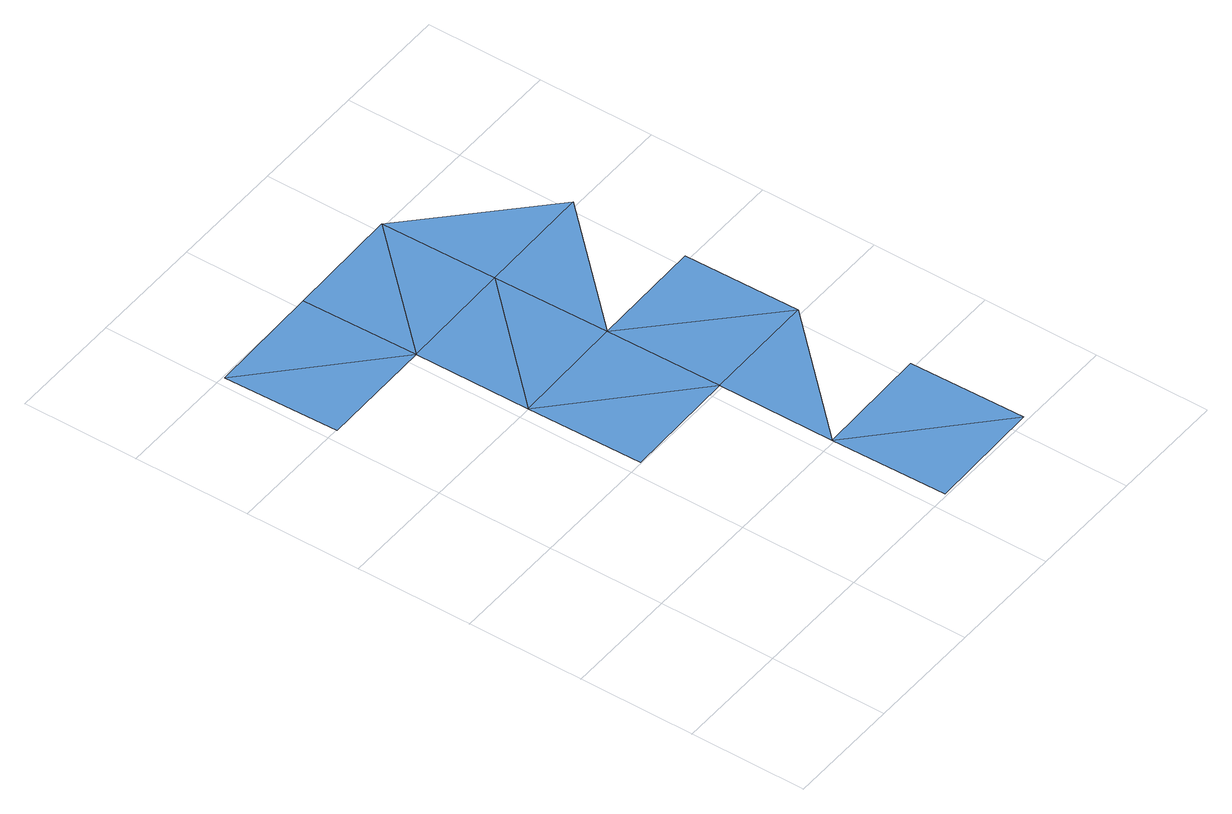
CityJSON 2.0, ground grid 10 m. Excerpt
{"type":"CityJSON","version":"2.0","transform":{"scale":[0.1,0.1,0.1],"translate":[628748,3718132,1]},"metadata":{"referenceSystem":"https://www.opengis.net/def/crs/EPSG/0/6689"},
"CityObjects":{
"waterbody1":{"type":"WaterBody","attributes":{"name":"福岡県津波浸水想定図","class":"1140","function":"2","WaterBodyTsunamiRiskAttribute.description":"1","WaterBodyTsunamiRiskAttribute.rank":"3"},"geometry":[{"type":"MultiSurface","lod":"1","boundaries":[[[0,1,2]],[[1,0,3]]]}]},
"waterbody2":{"type":"WaterBody","attributes":{"name":"福岡県津波浸水想定図","class":"1140","function":"2","WaterBodyTsunamiRiskAttribute.description":"1","WaterBodyTsunamiRiskAttribute.rank":"2"},"geometry":[{"type":"MultiSurface","lod":"1","boundaries":[[[4,5,6]],[[7,8,9]],[[6,5,10]],[[7,11,8]]]}]},
"waterbody3":{"type":"WaterBody","attributes":{"name":"福岡県津波浸水想定図","class":"1140","function":"2","WaterBodyTsunamiRiskAttribute.description":"1","WaterBodyTsunamiRiskAttribute.rank":"1"},"geometry":[{"type":"MultiSurface","lod":"1","boundaries":[[[6,12,0]],[[0,13,3]],[[12,13,0]],[[6,10,12]],[[8,14,5]],[[5,14,10]],[[14,15,10]],[[10,16,12]],[[12,16,13]]]}]}
},
"vertices":[
[109,400,10],[7,498,10],[9,398,11],[107,500,10],
[112,200,10],[212,202,10],[110,300,10],[316,4,9],[214,102,9],[216,2,9],[211,302,10],[314,104,9],
[209,402,10],[207,502,10],[312,204,9],[310,304,9],[309,404,9]
]}
